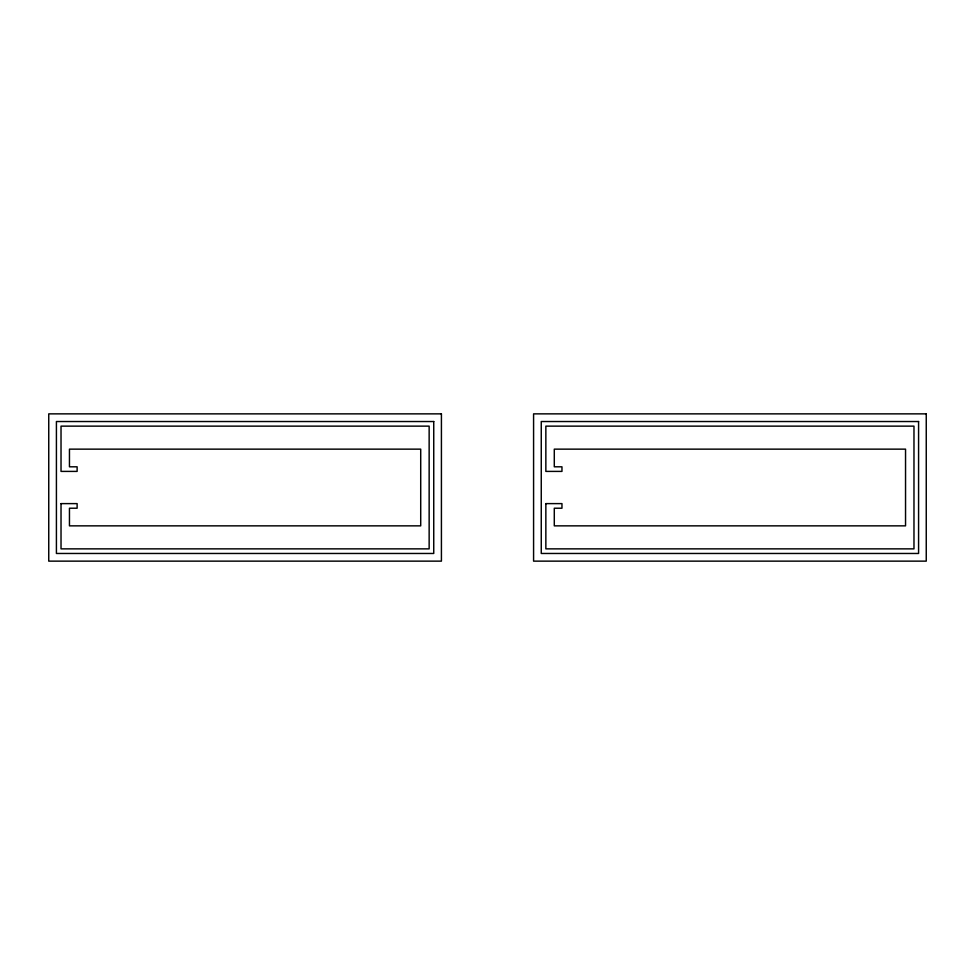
<?xml version="1.0" encoding="UTF-8"?>
<svg xmlns="http://www.w3.org/2000/svg" width="975" height="975" viewBox="0 0 975 975"><rect width="100%" height="100%" fill="white"/><g stroke="black" fill="none" stroke-linecap="round" stroke-linejoin="round"><path stroke-width="1.46" d="M61.023 503.612L61.023 548.864L429.146 548.864L429.146 426.136L61.023 426.136L61.023 471.4L77.123 471.4L77.123 466.806L69.457 466.806L69.457 449.146L420.712 449.146L420.712 525.854L69.457 525.854L69.457 508.219L77.123 508.219L77.123 503.612L61.023 503.612M545.854 503.612L545.854 548.864L913.977 548.864L913.977 426.136L545.854 426.136L545.854 471.4L561.966 471.4L561.966 466.806L554.288 466.806L554.288 449.146L905.543 449.146L905.543 525.854L554.288 525.854L554.288 508.219L561.966 508.219L561.966 503.612L545.854 503.612M441.419 413.863L48.75 413.863L48.75 561.137L441.419 561.137L441.419 413.863M926.25 413.863L533.581 413.863L533.581 561.137L926.25 561.137L926.25 413.863M433.741 421.529L56.416 421.529L56.416 553.471L433.741 553.471L433.741 421.529M918.584 421.529L541.259 421.529L541.259 553.471L918.584 553.471L918.584 421.529"/></g></svg>
